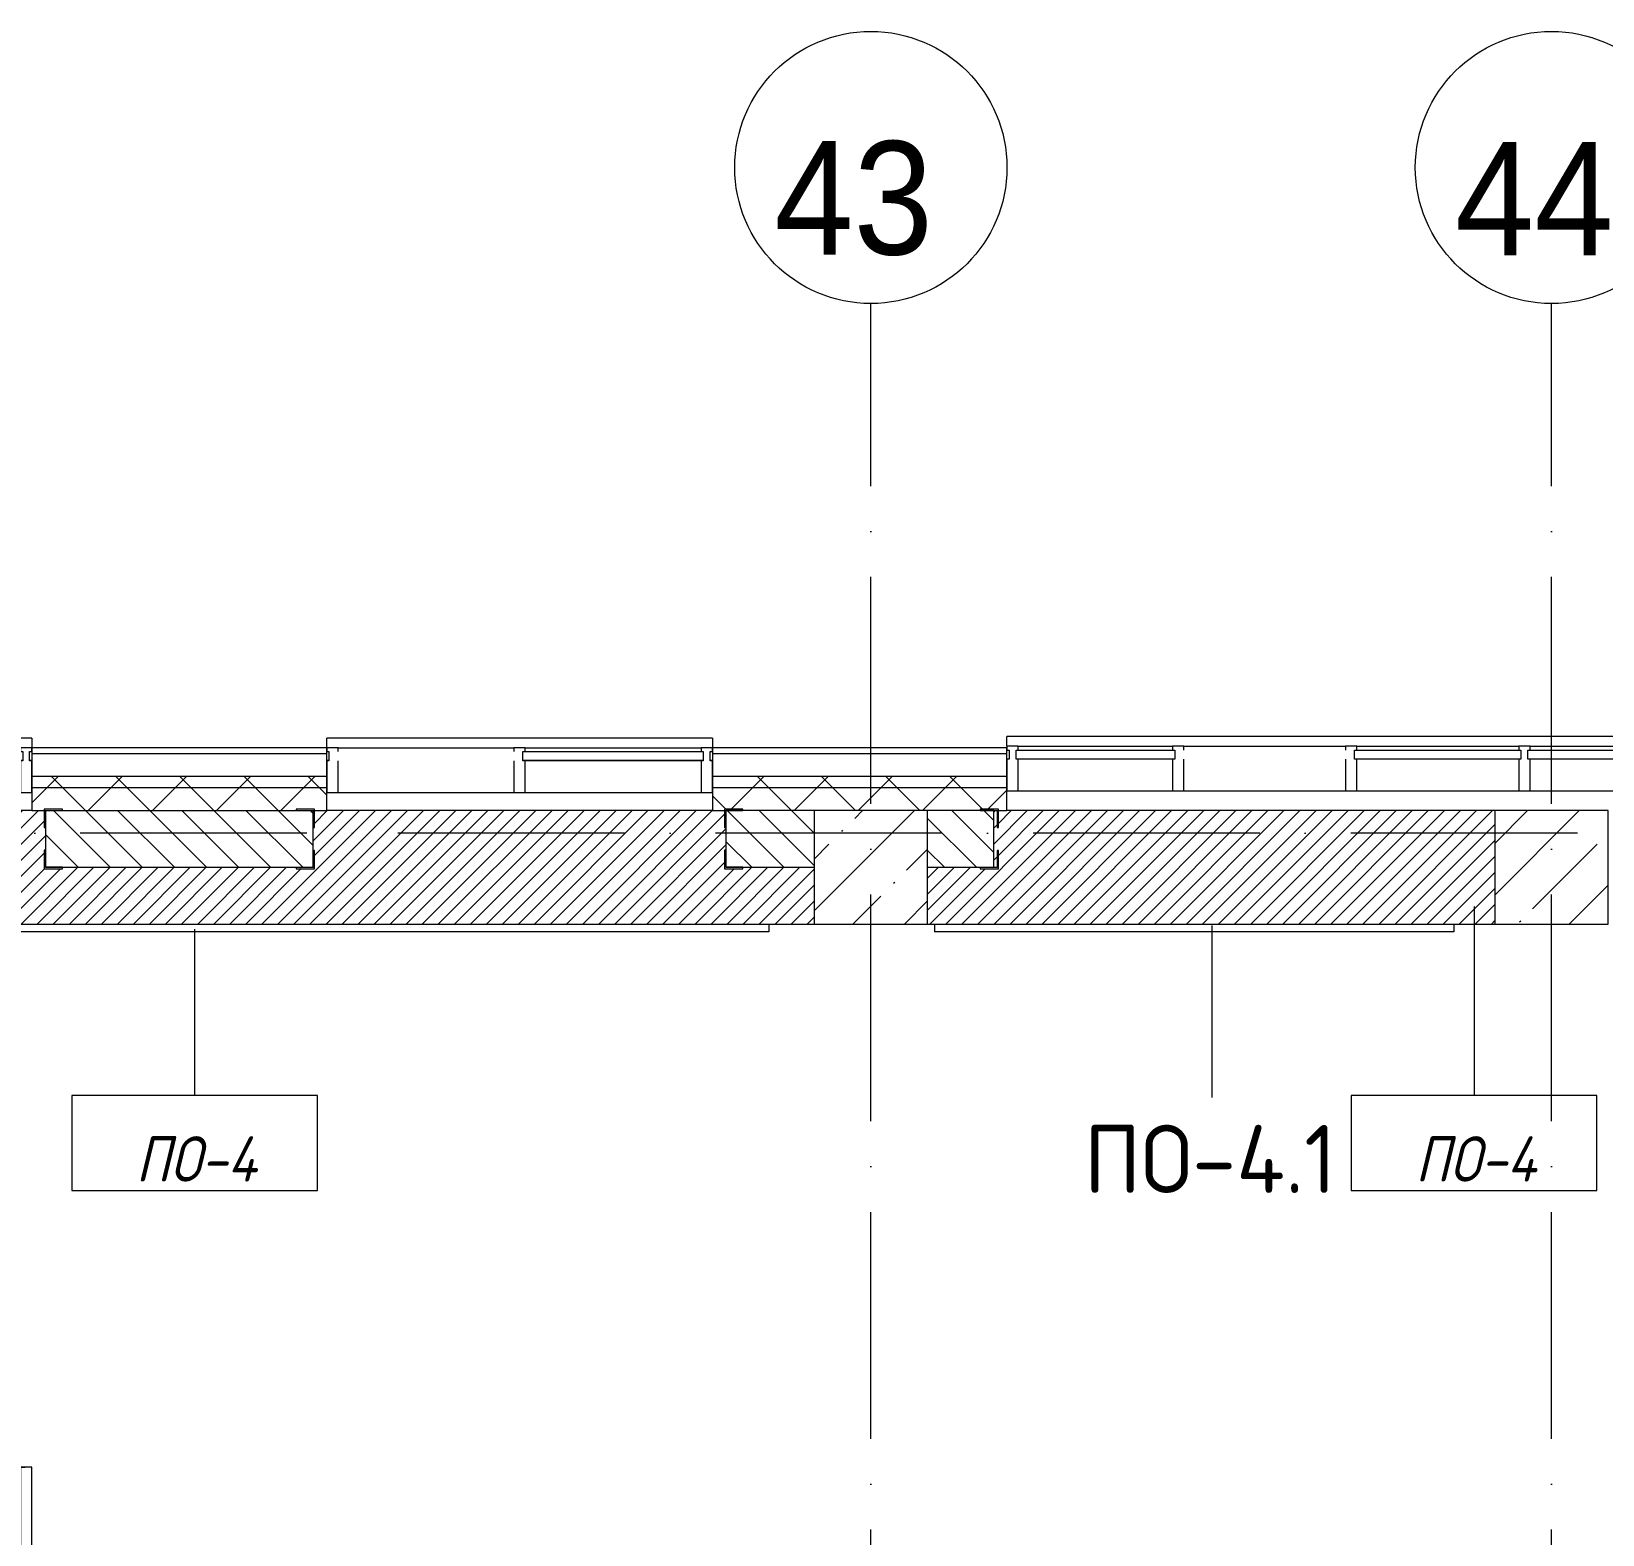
# Model space of a CAD drawing. Header units: millimetres. Extents: x -6467 to 106027, y -7090 to 195095.
# Drawn here: x 56009 to 62935, y 108903 to 115531 of the extents above; entities that cross this region are included whole.
import ezdxf

# ---------------------------------------------------------------- set-up
doc = ezdxf.new("R2010")
doc.units = ezdxf.units.MM
doc.linetypes.add('50_200_ШТРИХ_1Т_ш5_п1_п1_', pattern=[1400, 1000, -200, 0, -200])
for name, color, linetype, lineweight in [('A-DOOR', 7, 'Continuous', 9), ('A-DOOR-2', 7, 'Continuous', 5), ('A-DOOR-FRAM', 7, 'Continuous', 9), ('A-DOOR-FRAM-2', 7, 'Continuous', 5), ('A-FLOR', 7, 'Continuous', 9), ('A-FLOR-IDEN', 7, 'Continuous', 9), ('A-GLAZ', 7, 'Continuous', 5), ('A-GLAZ-CWMG', 7, 'Continuous', 9), ('A-GLAZ-CWMG-1', 7, 'Continuous', 20), ('A-WALL', 7, 'Continuous', 5), ('A-WALL-FNSH-1', 7, 'Continuous', 5), ('A-WALL-IDEN', 7, 'Continuous', 9), ('I-WALL', 7, 'Continuous', 5), ('S-COLS', 7, 'Continuous', 9), ('S-COLS-1', 7, 'Continuous', 5)]:
    doc.layers.add(name, color=color, linetype=linetype, lineweight=lineweight)
for name, color, linetype, lineweight, true_color in [('A-FLOR-PATT-1', 7, 'Continuous', 5, 0xd61c12), ('A-GENM-1', 7, 'Continuous', 9, 0xaaaaaa), ('A-GENM-2', 7, 'Continuous', 20, 0xaaaaaa), ('Оси-1', 7, 'Continuous', 20, 0xaaaaaa), ('Оси-2', 7, 'Continuous', 9, 0xaaaaaa), ('Оси-3', 7, '50_200_ШТРИХ_1Т_ш5_п1_п1_', 9, 0xaaaaaa)]:
    doc.layers.add(name, color=color, linetype=linetype, lineweight=lineweight, true_color=true_color)
doc.styles.add('Arial', font='arial.ttf', dxfattribs={"width": 0.9, "height": 500})
doc.styles.add('GOST Common', font='', dxfattribs={"height": 300})
doc.styles.add('GOST Common_I', font='', dxfattribs={"width": 0.9, "height": 200})
doc.styles.get('GOST Common').set_extended_font_data('GOST Common')
doc.styles.get('GOST Common_I').set_extended_font_data('GOST Common', italic=True)
pattern_1 = [(45, (109.45, 102614.03), (-141.42136, 141.42136), []), (135, (109.45, 102614.03), (-141.42136, -141.42136), [])]

# ---------------------------------------------------------------- blocks, each defined once
blk = doc.blocks.new('Прямоугольный импост - Импост структурный с накладкой - 180мм-22881069-АИ_План этажа Радиаторы_3')
at = {"layer": 'A-GLAZ-CWMG-1'}
for p, q in [((-50, 0), (-50, 17)), ((-50, 17), (0, 17)), ((-40, 0), (-50, 0)), ((-40, -40), (-40, 0)), ((0, 0), (-10, 0)), ((-10, 0), (-10, -40)), ((0, 17), (0, 0)), ((-50, -180), (-50, -40)), ((-50, -40), (-40, -40)), ((-10, -40), (0, -40)), ((0, -40), (0, -180)), ((0, -180), (-50, -180))]:
    blk.add_line(p, q, dxfattribs=at)
blk = doc.blocks.new('Прямоугольный импост - Импост структурный с накладкой - 180мм-22443171-АИ_План этажа Радиаторы_3')
at = {"layer": 'A-GLAZ-CWMG'}
for p, q in [((66320.4, 9765), (67033.4, 9765)), ((66320.4, 9748), (67033.4, 9748)), ((66320.4, 9568), (67033.4, 9568))]:
    blk.add_line(p, q, dxfattribs=at)
blk = doc.blocks.new('Прямоугольный импост - Импост структурный с накладкой - 180мм-22873265-АИ_План этажа Радиаторы_3')
at = {"layer": 'A-GLAZ-CWMG-1'}
for p, q in [((-25, 0), (-25, 17)), ((-25, 17), (25, 17)), ((-15, 0), (-25, 0)), ((-15, -40), (-15, 0)), ((25, 0), (15, 0)), ((15, 0), (15, -40)), ((25, 17), (25, 0)), ((-25, -180), (-25, -40)), ((-25, -40), (-15, -40)), ((15, -40), (25, -40)), ((25, -40), (25, -180)), ((25, -180), (-25, -180))]:
    blk.add_line(p, q, dxfattribs=at)
blk = doc.blocks.new('Прямоугольный импост - Импост структурный с накладкой - 180мм-V180-АИ_План этажа Радиаторы_3')
at = {"layer": 'A-GLAZ-CWMG'}
for p, q in [((65557.4, 9765), (66270.4, 9765)), ((65557.4, 9568), (66270.4, 9568))]:
    blk.add_line(p, q, dxfattribs=at)
blk = doc.blocks.new('Прямоугольный импост - Импост структурный с накладкой - 180мм-V179-АИ_План этажа Радиаторы_3')
at = {"layer": 'A-GLAZ-CWMG-1'}
for p, q in [((-25, 0), (-25, 17)), ((-25, 17), (25, 17)), ((-15, 0), (-25, 0)), ((-15, -40), (-15, 0)), ((25, 17), (25, 0)), ((-25, -180), (-25, -40)), ((-25, -40), (-15, -40)), ((25, -40), (25, -180)), ((25, -180), (-25, -180))]:
    blk.add_line(p, q, dxfattribs=at)
blk = doc.blocks.new('Прямоугольный импост - Импост структурный с накладкой - 180мм-22880434-АИ_План этажа Радиаторы_3')
at = {"layer": 'A-GLAZ-CWMG'}
for p, q in [((60250, 9765), (60929.4, 9765)), ((60250, 9748), (60929.4, 9748)), ((60250, 9568), (60929.4, 9568))]:
    blk.add_line(p, q, dxfattribs=at)
blk = doc.blocks.new('Прямоугольный импост - Импост структурный с накладкой - 180мм-22437100-АИ_План этажа Радиаторы_3')
at = {"layer": 'A-GLAZ-CWMG-1'}
for p, q in [((-25, 0), (-25, 17)), ((-25, 17), (25, 17)), ((25, 0), (15, 0)), ((15, 0), (15, -40)), ((25, 17), (25, 0)), ((-25, -180), (-25, -40)), ((15, -40), (25, -40)), ((25, -40), (25, -180)), ((25, -180), (-25, -180))]:
    blk.add_line(p, q, dxfattribs=at)
blk = doc.blocks.new('BSC_Колонна _Прямоугольная - 500х500-V204-АИ_План этажа Радиаторы_3')
at = {"layer": 'S-COLS-1'}
h = blk.add_hatch(dxfattribs=at)
h.set_pattern_fill('FP_154', color=256, style=0, pattern_type=2)
h.set_pattern_definition([(45, (-62600, -9231.04), (-228.0985, 228.0985), []), (45, (-62371.9, -9231.04), (-228.0985, 228.0985), [403.225, -80.645, 6.706, -73.939])])
h.paths.add_polyline_path([(-250, -250), (250, -250), (250, 250), (-250, 250)])
for p, q in [((250, 250), (-250, 250)), ((-250, 250), (-250, -250)), ((250, -250), (250, 250)), ((-250, -250), (250, -250))]:
    blk.add_line(p, q, dxfattribs=at)
blk = doc.blocks.new('BSC_Колонна _Прямоугольная - 500х500-V222-АИ_План этажа Радиаторы_3')
at = {"layer": 'S-COLS-1'}
h = blk.add_hatch(dxfattribs=at)
h.set_pattern_fill('FP_172', color=256, style=0, pattern_type=2)
h.set_pattern_definition([(45, (-59600, -9231.04), (-228.0985, 228.0985), []), (45, (-59371.9, -9231.04), (-228.0985, 228.0985), [403.225, -80.645, 6.706, -73.939])])
h.paths.add_polyline_path([(-250, -250), (250, -250), (250, 250), (-250, 250)])
for p, q in [((250, 250), (-250, 250)), ((-250, 250), (-250, -250)), ((250, -250), (250, 250)), ((-250, -250), (250, -250))]:
    blk.add_line(p, q, dxfattribs=at)
blk = doc.blocks.new('Прямоугольный импост - Импост структурный с накладкой - 180мм-22437157-АИ_План этажа Радиаторы_3')
at = {"layer": 'A-GLAZ-CWMG-1'}
for p, q in [((0, 17), (-50, 17)), ((-50, 17), (-50, 0)), ((-50, 0), (-40, 0)), ((-40, 0), (-40, -40)), ((-10, -40), (-10, 0)), ((-10, 0), (0, 0)), ((0, 0), (0, 17)), ((-40, -40), (-50, -40)), ((-50, -40), (-50, -180)), ((0, -40), (-10, -40)), ((0, -180), (0, -40)), ((-50, -180), (0, -180))]:
    blk.add_line(p, q, dxfattribs=at)
blk = doc.blocks.new('Прямоугольный импост - Импост структурный с накладкой - 180мм-22437111-АИ_План этажа Радиаторы_3')
at = {"layer": 'A-GLAZ-CWMG-1'}
for p, q in [((-50, 0), (-50, 17)), ((-50, 17), (0, 17)), ((0, 0), (-10, 0)), ((-10, 0), (-10, -40)), ((0, 17), (0, 0)), ((-50, -180), (-50, -40)), ((-10, -40), (0, -40)), ((0, -40), (0, -180)), ((0, -180), (-50, -180))]:
    blk.add_line(p, q, dxfattribs=at)
blk = doc.blocks.new('Прямоугольный импост - Импост структурный с накладкой - 180мм-22071093-АИ_План этажа Радиаторы_3')
at = {"layer": 'A-GLAZ-CWMG'}
for p, q in [((49825, 55111), (49050, 55111)), ((49825, 54931), (49050, 54931)), ((49825, 54914), (49050, 54914))]:
    blk.add_line(p, q, dxfattribs=at)
blk = doc.blocks.new('Прямоугольный импост - Импост структурный с накладкой - 180мм-V176-АИ_План этажа Радиаторы_3')
at = {"layer": 'A-GLAZ-CWMG'}
for p, q in [((6638, 55111), (5863, 55111)), ((6638, 54914), (5863, 54914))]:
    blk.add_line(p, q, dxfattribs=at)
blk = doc.blocks.new('110_Дверь_СКБ_2Ст_Наружная1 - СОШ_Д-07_1760_1440_х2400мм_Все учебные помещения_ читальные залы-26086794-АИ_План этажа Радиаторы_3')
at = {"layer": 'A-DOOR-2'}
h = blk.add_hatch(dxfattribs=at)
h.set_pattern_fill('FP_117', color=256, style=0, pattern_type=2)
h.set_pattern_definition([(135, (1456.41, 189.685), (-14.14214, -14.14214), []), (225, (1456.41, 189.685), (14.14214, -14.14214), [])])
h.paths.add_polyline_path([(899.5, -115), (899.5, 115), (839.5, 115), (839.5, -115)])
at = {"layer": 'A-DOOR-FRAM-2'}
h = blk.add_hatch(dxfattribs=at)
h.set_pattern_fill('FP_118', color=256, style=0, pattern_type=2)
h.set_pattern_definition([(45, (-666.384, 189.685), (-14.1421, 14.1421), []), (135, (-666.384, 189.685), (-14.1421, -14.1421), [])])
h.paths.add_polyline_path([(-800.5, -115), (-800.5, 115), (-860.5, 115), (-860.5, -115)])
at = {"layer": 'A-DOOR'}
for p, q in [((-750.5, 990), (-750.5, 40)), ((-700.5, 990), (-750.5, 990)), ((-700.5, 40), (-700.5, 990)), ((789.5, 630), (739.5, 630)), ((739.5, 630), (739.5, 40)), ((789.5, 40), (789.5, 630)), ((-750.5, 40), (-700.5, 40)), ((739.5, 40), (789.5, 40))]:
    blk.add_line(p, q, dxfattribs=at)
at = {"layer": 'A-DOOR-2'}
for p, q in [((-792.5, 123), (-862.5, 123)), ((-862.5, 123), (-862.5, 115)), ((-862.5, 115), (-800.5, 115)), ((-800.5, 115), (-800.5, 40)), ((-792.5, 40), (-792.5, 123)), ((901.5, 123), (831.5, 123)), ((831.5, 123), (831.5, 40)), ((839.5, 40), (839.5, 115)), ((839.5, 115), (901.5, 115)), ((901.5, 115), (901.5, 123)), ((-800.5, 40), (-792.5, 40)), ((831.5, 40), (839.5, 40)), ((-792.5, -40), (-800.5, -40)), ((-800.5, -40), (-800.5, -115)), ((-792.5, -123), (-792.5, -40)), ((839.5, -40), (831.5, -40)), ((831.5, -40), (831.5, -123)), ((839.5, -115), (839.5, -40)), ((-862.5, -115), (-862.5, -123)), ((-800.5, -115), (-862.5, -115)), ((-862.5, -123), (-792.5, -123)), ((831.5, -123), (901.5, -123)), ((901.5, -115), (839.5, -115)), ((901.5, -123), (901.5, -115))]:
    blk.add_line(p, q, dxfattribs=at)
for centre, radius, start, end in [((-750.5, 40), 950, 0, 90), ((789.5, 40), 590, 90, 180)]:
    blk.add_arc(centre, radius, start, end, dxfattribs=at)
at = {"layer": 'A-DOOR-FRAM'}
for p, q in [((-800.5, 115), (-860.5, 115)), ((-860.5, 115), (-860.5, -115)), ((-800.5, -115), (-800.5, 115)), ((899.5, 115), (839.5, 115)), ((839.5, 115), (839.5, -115)), ((899.5, -115), (899.5, 115)), ((-750.5, 40), (-800.5, 40)), ((-800.5, 40), (-800.5, -40)), ((-750.5, -10), (-750.5, 40)), ((789.5, 40), (789.5, -10)), ((839.5, 40), (789.5, 40)), ((839.5, -40), (839.5, 40)), ((-800.5, -40), (-740.5, -40)), ((-740.5, -10), (-750.5, -10)), ((-740.5, -40), (-740.5, -10)), ((789.5, -10), (779.5, -10)), ((779.5, -10), (779.5, -40)), ((779.5, -40), (839.5, -40)), ((-860.5, -115), (-800.5, -115)), ((839.5, -115), (899.5, -115))]:
    blk.add_line(p, q, dxfattribs=at)
blk = doc.blocks.new('Фахверк _газобетон торцы_697 - Фахверк _газобетон торцы_-25585752-АИ_План этажа Радиаторы_3')
at = {"layer": 'A-GENM-2'}
for p, q in [((89406, 11134.7), (89325, 11134.7)), ((89325, 11134.7), (89325, 11128.7)), ((89325, 11128.7), (89400, 11128.7)), ((89400, 11128.7), (89400, 11053.7)), ((89406, 11053.7), (89406, 11134.7)), ((89400, 11053.7), (89406, 11053.7)), ((89400, 10953.7), (89400, 10878.7)), ((89406, 10953.7), (89400, 10953.7)), ((89406, 10872.7), (89406, 10953.7)), ((89400, 10878.7), (89325, 10878.7)), ((89325, 10878.7), (89325, 10872.7)), ((89325, 10872.7), (89406, 10872.7))]:
    blk.add_line(p, q, dxfattribs=at)
blk = doc.blocks.new('Фахверк _газобетон торцы_698 - Фахверк _газобетон торцы_-25585772-АИ_План этажа Радиаторы_3')
at = {"layer": 'A-GENM-2'}
for p, q in [((89406, 11134.7), (89325, 11134.7)), ((89325, 11134.7), (89325, 11128.7)), ((89325, 11128.7), (89400, 11128.7)), ((89400, 11128.7), (89400, 11053.7)), ((89406, 11053.7), (89406, 11134.7)), ((89400, 11053.7), (89406, 11053.7)), ((89400, 10953.7), (89400, 10878.7)), ((89406, 10953.7), (89400, 10953.7)), ((89406, 10872.7), (89406, 10953.7)), ((89400, 10878.7), (89325, 10878.7)), ((89325, 10878.7), (89325, 10872.7)), ((89325, 10872.7), (89406, 10872.7))]:
    blk.add_line(p, q, dxfattribs=at)
blk = doc.blocks.new('Фахверк _газобетон торцы_699 - Фахверк _газобетон торцы_-25585792-АИ_План этажа Радиаторы_3')
at = {"layer": 'A-GENM-2'}
for p, q in [((89406, 11134.7), (89325, 11134.7)), ((89325, 11134.7), (89325, 11128.7)), ((89325, 11128.7), (89400, 11128.7)), ((89400, 11128.7), (89400, 11053.7)), ((89406, 11053.7), (89406, 11134.7)), ((89400, 11053.7), (89406, 11053.7)), ((89400, 10953.7), (89400, 10878.7)), ((89406, 10953.7), (89400, 10953.7)), ((89406, 10872.7), (89406, 10953.7)), ((89400, 10878.7), (89325, 10878.7)), ((89325, 10878.7), (89325, 10872.7)), ((89325, 10872.7), (89406, 10872.7))]:
    blk.add_line(p, q, dxfattribs=at)
blk = doc.blocks.new('Фахверк _газобетон торцы_701 - Фахверк _газобетон торцы_-25585832-АИ_План этажа Радиаторы_3')
at = {"layer": 'A-GENM-2'}
for p, q in [((89406, 11134.7), (89325, 11134.7)), ((89325, 11134.7), (89325, 11128.7)), ((89325, 11128.7), (89400, 11128.7)), ((89400, 11128.7), (89400, 11053.7)), ((89406, 11053.7), (89406, 11134.7)), ((89400, 11053.7), (89406, 11053.7)), ((89400, 10953.7), (89400, 10878.7)), ((89406, 10953.7), (89400, 10953.7)), ((89406, 10872.7), (89406, 10953.7)), ((89400, 10878.7), (89325, 10878.7)), ((89325, 10878.7), (89325, 10872.7)), ((89325, 10872.7), (89406, 10872.7))]:
    blk.add_line(p, q, dxfattribs=at)
blk = doc.blocks.new('Отлив_СКБ - Отлив витража-V317-АИ_План этажа Радиаторы_3')
at = {"layer": 'A-GLAZ'}
for p, q in [((0, 57), (0, 100)), ((1700, 100), (0, 100)), ((1700, 100), (1700, 57)), ((0, 2), (10, 2)), ((865, 2), (1660, 2)), ((1690, 2), (1700, 2)), ((1650, 0), (875, 0))]:
    blk.add_line(p, q, dxfattribs=at)
blk = doc.blocks.new('Отлив_СКБ - Отлив витража-25813397-АИ_План этажа Радиаторы_3')
at = {"layer": 'A-GLAZ'}
for p, q in [((0, 57), (0, 100)), ((7700, 100), (0, 100)), ((7700, 100), (7700, 57)), ((0, 2), (10, 2)), ((40, 2), (739.4, 2)), ((1532.4, 2), (2265.4, 2)), ((2295.4, 2), (3028.4, 2)), ((3821.4, 2), (4554.4, 2)), ((4584.4, 2), (5317.4, 2)), ((6110.4, 2), (6843.4, 2)), ((6873.4, 2), (7660, 2)), ((7690, 2), (7700, 2)), ((729.4, 0), (50, 0)), ((2255.4, 0), (1542.4, 0)), ((3018.4, 0), (2305.4, 0)), ((4544.4, 0), (3831.4, 0)), ((5307.4, 0), (4594.4, 0)), ((6833.4, 0), (6120.4, 0)), ((7650, 0), (6883.4, 0))]:
    blk.add_line(p, q, dxfattribs=at)
blk = doc.blocks.new('Ось сетки - Круг_Ø6_00__ISO-2_5_0_9K_-17386508-АИ_План этажа Радиаторы_3')
at = {"layer": 'Оси-1'}
blk.add_circle((0, 0), 3, dxfattribs=at)
blk = doc.blocks.new('AAR_СКБ_Марка_Перекрытия_1 мм - Марка пола-27961726-АИ_План этажа Радиаторы_3')
at = {"layer": 'A-FLOR-IDEN'}
for p, q in [((2.723, 2.101), (-2.69, 2.101)), ((-2.69, 2.101), (-2.69, 0)), ((2.723, 0), (2.723, 2.101)), ((-2.69, 0), (2.723, 0))]:
    blk.add_line(p, q, dxfattribs=at)

msp = doc.modelspace()

# ---------------------------------------------------------------- hatches: boundary and pattern name
at = {"layer": 'A-FLOR-PATT-1'}
h = msp.add_hatch(dxfattribs=at)
h.set_pattern_fill('FP_283', color=256, style=0, pattern_type=2)
h.set_pattern_definition([(45, (56709.45, 111845.076), (-35.3553, 35.3553), [])])
h.paths.add_polyline_path([(59117.3, 111595.1), (59459.4, 111595.1), (59459.4, 111845.1), (59145.9, 111845.1), (59145.9, 111839.1), (59064.9, 111839.1), (59064.9, 111920.1), (59070.9, 111920.1), (59070.9, 112020.1), (59064.9, 112020.1), (59064.9, 112095.1), (57256.9, 112094.3), (57256.9, 112020.1), (57250.9, 112020.1), (57250.9, 111920.1), (57256.9, 111920.1), (57256.9, 111839.1), (57175.9, 111839.4), (57175.9, 111845.1), (56145.9, 111845.1), (56145.9, 111839.1), (56064.9, 111839.1), (56064.9, 111920.1), (56070.9, 111920.1), (56070.9, 112020.1), (56064.9, 112020.1), (56064.9, 112095.1), (54261.4, 112095.1), (54261.4, 112020.1), (54255.4, 112020.1), (54255.4, 112095.1), (54250.9, 112095.1), (54250.9, 111845.1), (54255.4, 111845.7), (54255.4, 111920.1), (54261.4, 111920.1), (54261.4, 111839.1), (54180.4, 111839.1), (54180.4, 111845.1), (53959.4, 111845.1), (53959.4, 111595.1), (58290.2, 111595.1)])
h = msp.add_hatch(dxfattribs=at)
h.set_pattern_fill('FP_284', color=256, style=0, pattern_type=2)
h.set_pattern_definition([(45, (61209.45, 111845.076), (-35.3553, 35.3553), [])])
h.paths.add_polyline_path([(62425.6, 111595.1), (62459.4, 111595.1), (62459.4, 112095.1), (60271.9, 112095.1), (60271.9, 112020.1), (60265.9, 112020.1), (60265.9, 112095.1), (60250.9, 112095.1), (60250.9, 111845.1), (60265.9, 111846.8), (60265.9, 111920.1), (60271.9, 111920.1), (60271.9, 111839.1), (60190.9, 111839.1), (60190.9, 111845.1), (59959.4, 111845.1), (59959.4, 111595.1), (61598.5, 111595.1)])
at = {"layer": 'A-WALL'}
h = msp.add_hatch(dxfattribs=at)
h.set_pattern_fill('FP_122', color=256, style=0, pattern_type=2)
h.set_pattern_definition(pattern_1)
h.paths.add_polyline_path([(74004.7, 112095.1), (74609.4, 112095.1), (74609.4, 112195.1), (68009.4, 112195.1), (68009.4, 112095.1), (72509.4, 112095.1)])
h.paths.add_polyline_path([(59959.4, 112095.1), (60309.4, 112095.1), (60309.4, 112195.1), (59010.9, 112195.1), (59010.9, 112095.1), (59944.4, 112095.1)])
h.paths.add_polyline_path([(53959.4, 112095.1), (54310.9, 112095.1), (54310.9, 112195.1), (53015.4, 112195.1), (53015.4, 112095.1), (53459.4, 112095.1)])
h.paths.add_polyline_path([(56636.1, 112095.1), (57310.9, 112095.1), (57310.9, 112195.1), (56010.9, 112195.1), (56010.9, 112095.1)])
h.paths.add_polyline_path([(50846.5, 112095.1), (51315.4, 112095.1), (51315.4, 112195.1), (50015.9, 112195.1), (50015.9, 112095.1), (50459.4, 112095.1)])
h.paths.add_polyline_path([(48315.9, 112095.1), (48315.9, 112195.1), (47015.9, 112195.1), (47015.9, 112095.1), (47538.2, 112095.1)])
h.paths.add_polyline_path([(44229.9, 112095.1), (45315.9, 112095.1), (45315.9, 112195.1), (44015.3, 112195.1), (44015.3, 112095.1)])
h.paths.add_polyline_path([(41959.4, 112095.1), (42315.3, 112095.1), (42315.3, 112195.1), (41015.9, 112195.1), (41015.9, 112095.1), (41748.6, 112095.1)])
h.paths.add_polyline_path([(39267.4, 112095.1), (39315.9, 112095.1), (39315.9, 112195.1), (37709.4, 112195.1), (37709.4, 112095.1), (38440.3, 112095.1)])
h.paths.add_polyline_path([(35959.1, 112095.1), (36009.4, 112095.1), (36009.4, 112195.1), (34709.4, 112195.1), (34709.4, 112095.1), (35409.4, 112095.1)])
h.paths.add_polyline_path([(33009.4, 112095.1), (33009.4, 112195.1), (31709.4, 112195.1), (31709.4, 112095.1), (32650.8, 112095.1)])
h.paths.add_polyline_path([(28909.4, 112095.1), (30009.4, 112095.1), (30009.4, 112195.1), (28709.4, 112195.1), (28709.4, 112095.1)])
h.paths.add_polyline_path([(25909.4, 112095.1), (27009.4, 112095.1), (27009.4, 112195.1), (23759.4, 112195.1), (23759.4, 112095.1), (24380, 112095.1)])
h = msp.add_hatch(dxfattribs=at)
h.set_pattern_fill('FP_122', color=256, style=0, pattern_type=2)
h.set_pattern_definition(pattern_1)
h.paths.add_polyline_path([(74004.7, 112195.1), (74509.4, 112195.1), (74509.4, 112245.1), (68009.4, 112245.1), (68009.4, 112195.1), (72350.6, 112195.1)])
h.paths.add_polyline_path([(57310.9, 112195.1), (57310.9, 112245.1), (56010.9, 112245.1), (56010.9, 112195.1), (56636.1, 112195.1)])
h.paths.add_polyline_path([(59117.3, 112195.1), (60309.4, 112195.1), (60309.4, 112245.1), (59010.9, 112245.1), (59010.9, 112195.1)])
h.paths.add_polyline_path([(50846.5, 112195.1), (51315.4, 112195.1), (51315.4, 112245.1), (50015.9, 112245.1), (50015.9, 112195.1), (50019.4, 112195.1)])
h.paths.add_polyline_path([(54310.9, 112195.1), (54310.9, 112245.1), (53015.4, 112245.1), (53015.4, 112195.1), (54154.8, 112195.1)])
h.paths.add_polyline_path([(45315.9, 112195.1), (45315.9, 112245.1), (44015.3, 112245.1), (44015.3, 112195.1), (45057, 112195.1)])
h.paths.add_polyline_path([(48315.9, 112195.1), (48315.9, 112245.1), (47015.9, 112245.1), (47015.9, 112195.1), (47538.2, 112195.1)])
h.paths.add_polyline_path([(41748.6, 112195.1), (42315.3, 112195.1), (42315.3, 112245.1), (41015.9, 112245.1), (41015.9, 112195.1)])
h.paths.add_polyline_path([(35959.1, 112195.1), (36009.4, 112195.1), (36009.4, 112245.1), (34709.4, 112245.1), (34709.4, 112195.1), (35132, 112195.1)])
h.paths.add_polyline_path([(37709.4, 112195.1), (39315.9, 112195.1), (39315.9, 112245.1), (37709.4, 112245.1), (37709.4, 112199.3)])
h.paths.add_polyline_path([(31823.7, 112195.1), (33009.4, 112195.1), (33009.4, 112245.1), (31709.4, 112245.1), (31709.4, 112195.1)])
h.paths.add_polyline_path([(30009.4, 112195.1), (30009.4, 112245.1), (28709.4, 112245.1), (28709.4, 112195.1), (29342.5, 112195.1)])
h.paths.add_polyline_path([(27009.4, 112195.1), (27009.4, 112245.1), (23809.4, 112245.1), (23809.4, 112195.1), (26861.2, 112195.1)])
at = {"layer": 'I-WALL'}
h = msp.add_hatch(dxfattribs=at)
h.set_pattern_fill('FP_2', color=256, style=0, pattern_type=2)
h.set_pattern_definition([(135, (109.45, 102614.03), (-70.71068, -70.71068), [])])
h.paths.add_polyline_path([(71959.4, 111845.1), (71984.4, 111845.1), (71984.4, 112095.1), (71959.4, 112093.5)])
h.paths.add_polyline_path([(71459.4, 111845.1), (71459.4, 112095.1), (68959.4, 112095.1), (68959.4, 111845.1), (69042.2, 111845.1)])
h.paths.add_polyline_path([(68070.9, 111845.1), (68459.4, 111845.1), (68459.4, 112095.1), (68070.9, 112095.1)])
h.paths.add_polyline_path([(59959.4, 111845.1), (60250.9, 111845.1), (60250.9, 112095.1), (59959.4, 112095.1), (59959.4, 111906.8)])
h.paths.add_polyline_path([(59459.4, 111845.1), (59459.4, 112095.1), (59070.9, 112095.1), (59070.9, 111845.1), (59117.3, 111845.1)])
h.paths.add_polyline_path([(57250.9, 111845.1), (57250.9, 112095.1), (56070.9, 112095.1), (56070.9, 111845.1), (56636.1, 111845.1)])
h.paths.add_polyline_path([(53075.9, 111845.1), (53459.4, 111845.1), (53459.4, 112095.1), (53075.9, 112095.1)])
h.paths.add_polyline_path([(50075.9, 111845.1), (50459.4, 111845.1), (50459.4, 112095.1), (50075.9, 112095.1)])
h.paths.add_polyline_path([(50959.4, 111845.1), (51255.9, 111845.1), (51255.9, 112095.1), (50959.4, 112095.1), (50959.4, 112032.3)])
h.paths.add_polyline_path([(53959.4, 111845.1), (54250.9, 111845.1), (54250.9, 112095.1), (53959.4, 112095.1), (53959.4, 112033.1)])
h.paths.add_polyline_path([(47075.9, 111845.1), (48255.9, 111845.1), (48255.9, 112095.1), (47075.9, 112095.1)])
h.paths.add_polyline_path([(45057, 111845.1), (45255.9, 111845.1), (45255.9, 112095.1), (44959.4, 112095.1), (44959.4, 111845.1)])

# ---------------------------------------------------------------- linework, layer by layer
at = {"layer": 'A-FLOR'}
for p, q in [((56010.9, 112095.1), (54310.9, 112095.1)), ((59010.9, 112095.1), (57310.9, 112095.1)), ((62459.4, 112095.1), (60309.4, 112095.1)), ((53959.4, 111595.1), (59459.4, 111595.1)), ((59959.4, 111595.1), (62459.4, 111595.1))]:
    msp.add_line(p, q, dxfattribs=at)
at = {"layer": 'A-FLOR-IDEN'}
for p, q in [((62368.7, 111672.9), (62368.7, 110839.6)), ((56728.6, 111573.1), (56728.6, 110839.6))]:
    msp.add_line(p, q, dxfattribs=at)
at = {"layer": 'A-WALL'}
for p, q in [((57310.9, 112345.1), (56010.9, 112345.1)), ((60309.4, 112345.1), (59010.9, 112345.1)), ((57310.9, 112245.1), (56010.9, 112245.1)), ((57310.9, 112195.1), (56010.9, 112195.1)), ((60309.4, 112245.1), (59010.9, 112245.1)), ((60309.4, 112195.1), (59010.9, 112195.1)), ((56070.9, 112095.1), (56070.9, 111845.1)), ((57250.9, 111845.1), (57250.9, 112095.1)), ((59459.4, 112095.1), (59070.9, 112095.1)), ((59070.9, 112095.1), (59070.9, 111845.1)), ((60250.9, 112095.1), (59959.4, 112095.1)), ((60250.9, 111845.1), (60250.9, 112095.1)), ((56070.9, 111845.1), (57250.9, 111845.1)), ((59070.9, 111845.1), (59459.4, 111845.1)), ((59959.4, 111845.1), (60250.9, 111845.1)), ((59259.4, 111595.1), (59259.4, 111560.1)), ((59989.4, 111595.1), (59989.4, 111560.1)), ((62279.4, 111595.1), (62279.4, 111560.1)), ((59259.4, 111560.1), (53989.4, 111560.1)), ((62279.4, 111560.1), (59989.4, 111560.1))]:
    msp.add_line(p, q, dxfattribs=at)
at = {"layer": 'A-WALL-FNSH-1'}
for p, q in [((57310.9, 112372.1), (56010.9, 112372.1)), ((56010.9, 112372.1), (56010.9, 112095.1)), ((57310.9, 112095.1), (57310.9, 112372.1)), ((60309.4, 112372.1), (59010.9, 112372.1)), ((59010.9, 112372.1), (59010.9, 112095.1)), ((60309.4, 112095.1), (60309.4, 112372.1)), ((56010.9, 112095.1), (57310.9, 112095.1)), ((59010.9, 112095.1), (59070.9, 112095.1)), ((60250.9, 112095.1), (60309.4, 112095.1))]:
    msp.add_line(p, q, dxfattribs=at)
at = {"layer": 'A-WALL-IDEN'}
msp.add_line((61212.4, 111588), (61212.4, 110829.6), dxfattribs=at)
at = {"layer": 'Оси-3'}
for p, q in [((59709.4, 96724.3), (59709.4, 114331)), ((62709.4, 96724.3), (62709.4, 114331)), ((104827.4, 111995.1), (-5157.9, 111995.1))]:
    msp.add_line(p, q, dxfattribs=at)

# ---------------------------------------------------------------- block references
at = {"layer": 'A-DOOR-2'}
msp.add_blockref('110_Дверь_СКБ_2Ст_Наружная1 - СОШ_Д-07_1760_1440_х2400мм_Все учебные помещения_ читальные залы-26086794-АИ_План этажа Радиаторы_3', (55222.4, 108570.1), dxfattribs=at)
at = {"layer": 'A-FLOR-IDEN', "xscale": 199.9999999999999, "yscale": 199.9999999999999, "zscale": 199.9999999999999}
for p in [(56725.3, 110419.4), (62365.3, 110419.4)]:
    msp.add_blockref('AAR_СКБ_Марка_Перекрытия_1 мм - Марка пола-27961726-АИ_План этажа Радиаторы_3', p, dxfattribs=at)
at = {"layer": 'A-GENM-1', "rotation": 180}
for name, p in [('Фахверк _газобетон торцы_701 - Фахверк _газобетон торцы_-25585832-АИ_План этажа Радиаторы_3', (145470.9, 122973.8)), ('Фахверк _газобетон торцы_698 - Фахверк _газобетон торцы_-25585772-АИ_План этажа Радиаторы_3', (148470.9, 122973.8))]:
    msp.add_blockref(name, p, dxfattribs=at)
at = {"layer": 'A-GENM-1'}
for name, p in [('Фахверк _газобетон торцы_697 - Фахверк _газобетон торцы_-25585752-АИ_План этажа Радиаторы_3', (-32149.1, 100966.3)), ('Фахверк _газобетон торцы_699 - Фахверк _газобетон торцы_-25585792-АИ_План этажа Радиаторы_3', (-29134.1, 100966.3))]:
    msp.add_blockref(name, p, dxfattribs=at)
at = {"layer": 'A-GLAZ'}
for name, p in [('Отлив_СКБ - Отлив витража-V317-АИ_План этажа Радиаторы_3', (54310.9, 112315.1)), ('Отлив_СКБ - Отлив витража-V317-АИ_План этажа Радиаторы_3', (57310.9, 112315.1)), ('Отлив_СКБ - Отлив витража-25813397-АИ_План этажа Радиаторы_3', (60309.4, 112322.1))]:
    msp.add_blockref(name, p, dxfattribs=at)
at = {"layer": 'A-GLAZ-CWMG'}
for name, p in [('Прямоугольный импост - Импост структурный с накладкой - 180мм-22437157-АИ_План этажа Радиаторы_3', (56010.9, 112355.1)), ('Прямоугольный импост - Импост структурный с накладкой - 180мм-22437157-АИ_План этажа Радиаторы_3', (59010.9, 112355.1)), ('Прямоугольный импост - Импост структурный с накладкой - 180мм-22880434-АИ_План этажа Радиаторы_3', (109.4, 102614)), ('Прямоугольный импост - Импост структурный с накладкой - 180мм-V180-АИ_План этажа Радиаторы_3', (-4468.6, 102614)), ('Прямоугольный импост - Импост структурный с накладкой - 180мм-22443171-АИ_План этажа Радиаторы_3', (-4468.6, 102614)), ('Прямоугольный импост - Импост структурный с накладкой - 180мм-22443171-АИ_План этажа Радиаторы_3', (-3705.6, 102614))]:
    msp.add_blockref(name, p, dxfattribs=at)
at = {"layer": 'A-GLAZ-CWMG', "extrusion": (0, 0, -1)}
for name, p in [('Прямоугольный импост - Импост структурный с накладкой - 180мм-22437111-АИ_План этажа Радиаторы_3', (-57310.9, 112355.1)), ('Прямоугольный импост - Импост структурный с накладкой - 180мм-V179-АИ_План этажа Радиаторы_3', (-58160.9, 112355.1)), ('Прямоугольный импост - Импост структурный с накладкой - 180мм-22881069-АИ_План этажа Радиаторы_3', (-60309.4, 112362.1)), ('Прямоугольный импост - Импост структурный с накладкой - 180мм-22437100-АИ_План этажа Радиаторы_3', (-61063.9, 112362.1)), ('Прямоугольный импост - Импост структурный с накладкой - 180мм-V179-АИ_План этажа Радиаторы_3', (-61826.9, 112362.1)), ('Прямоугольный импост - Импост структурный с накладкой - 180мм-22873265-АИ_План этажа Радиаторы_3', (-62589.9, 112362.1))]:
    msp.add_blockref(name, p, dxfattribs=at)
at = {"layer": 'A-GLAZ-CWMG', "rotation": 180}
for name, p in [('Прямоугольный импост - Импост структурный с накладкой - 180мм-V176-АИ_План этажа Радиаторы_3', (63998.9, 167286.1)), ('Прямоугольный импост - Импост структурный с накладкой - 180мм-22071093-АИ_План этажа Радиаторы_3', (108010.9, 167286.1))]:
    msp.add_blockref(name, p, dxfattribs=at)
at = {"layer": 'S-COLS'}
for name, p in [('BSC_Колонна _Прямоугольная - 500х500-V222-АИ_План этажа Радиаторы_3', (59709.4, 111845.1)), ('BSC_Колонна _Прямоугольная - 500х500-V204-АИ_План этажа Радиаторы_3', (62709.4, 111845.1))]:
    msp.add_blockref(name, p, dxfattribs=at)
at = {"layer": 'Оси-1', "xscale": 199.9999999999999, "yscale": 199.9999999999999, "zscale": 199.9999999999999}
for p in [(59709.4, 114931), (62709.4, 114931)]:
    msp.add_blockref('Ось сетки - Круг_Ø6_00__ISO-2_5_0_9K_-17386508-АИ_План этажа Радиаторы_3', p, dxfattribs=at)

# ---------------------------------------------------------------- texts
at = {"layer": 'A-FLOR-IDEN', "char_height": 200, "width": 572.4, "attachment_point": 5, "line_spacing_factor": 1.022766, "style": 'GOST Common_I'}
for insert in [(56735.5, 110559.1), (62375.5, 110559.1)]:
    msp.add_mtext('\\pxqc,t0.9,1.8,2.7,3.6,4.5,5.4,6.3,7.2,8.1,9,9.9,10.8,11.7,12.6,13.5,14.4,15.3,16.2,17.1,18,18.9,19.8,20.7,21.6,22.5,23.4,24.3,25.2,26.1,27,27.9,28.8;{ПО-4}', dxfattribs=dict(at, insert=insert))
at = {"layer": 'A-WALL-IDEN', "insert": (61205.4, 110709.1), "char_height": 300, "width": 1178, "attachment_point": 2, "line_spacing_factor": 1.022766, "style": 'GOST Common'}
msp.add_mtext('\\pxqc,t0.26667,0.53333,0.8,1.06667,1.33333,1.6,1.86667,2.13333,2.4,2.66667,2.93333,3.2,3.46667,3.73333,4,4.26667,4.53333,4.8,5.06667,5.33333,5.6,5.86667,6.13333,6.4,6.66667,6.93333,7.2,7.46667,7.73333,8,8.26667,8.53333;{ПО-4.1}', dxfattribs=at)
at = {"layer": 'Оси-2', "char_height": 500, "width": 702, "attachment_point": 5, "line_spacing_factor": 0.936439, "style": 'Arial'}
for s, insert in [('\\pxqc,t4.572,9.144,13.716,18.288,22.86,27.432,32.004,36.576,41.148,45.72,50.292,54.864,59.436,64.008,68.58,73.152,77.724,82.296,86.868,91.44,96.012,100.584,105.156,109.728,114.3,118.872,123.444,128.016,132.588,137.16,141.732,146.304;{43}', (59633.5, 114793.5)), ('\\pxqc,t4.572,9.144,13.716,18.288,22.86,27.432,32.004,36.576,41.148,45.72,50.292,54.864,59.436,64.008,68.58,73.152,77.724,82.296,86.868,91.44,96.012,100.584,105.156,109.728,114.3,118.872,123.444,128.016,132.588,137.16,141.732,146.304;{44}', (62633.5, 114793.5))]:
    msp.add_mtext(s, dxfattribs=dict(at, insert=insert))

doc.saveas('drawing.dxf')
